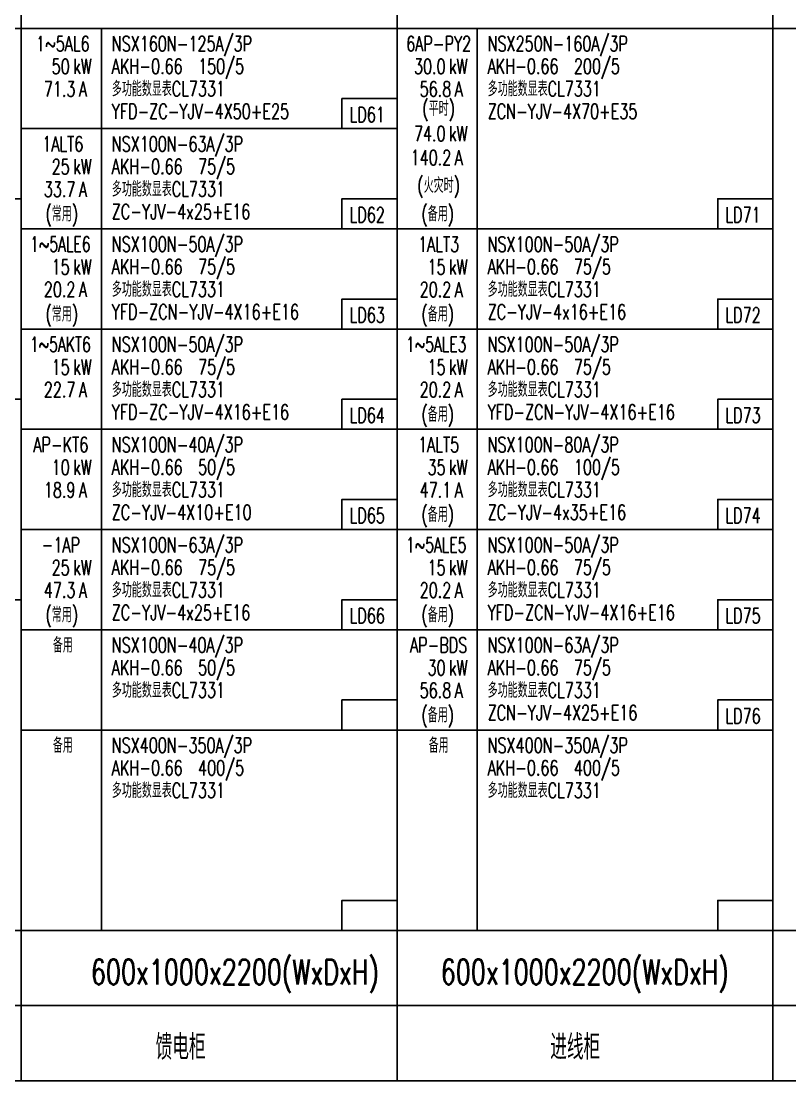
# Model space of a CAD drawing. Extents: x -336391 to 664021, y -458009 to -178412.
# Drawn here: x 499613 to 519245, y -438406 to -411342 of the extents above; entities that cross this region are included whole.
import ezdxf
from ezdxf.enums import TextEntityAlignment as Align

# ---------------------------------------------------------------- set-up
doc = ezdxf.new("R2010")
doc.units = 0
doc.header["$LTSCALE"] = 1000
doc.header["$MEASUREMENT"] = 0
doc.layers.add('电气-文字', color=4, linetype='CONTINUOUS')
doc.styles.add('HZ', font='tjromans.shx', dxfattribs={"width": 0.75, "bigfont": 'tjhztxt.shx'})

msp = doc.modelspace()

# ---------------------------------------------------------------- linework, layer by layer
at = {"layer": '电气-文字'}
for p, q in [((499612.7, -382726), (499612.7, -438406)), ((499612.7, -382726), (499612.7, -438406)), ((499612.7, -382726), (499612.7, -438406)), ((499612.7, -382726), (499612.7, -438406)), ((499612.7, -382726), (499612.7, -438406)), ((499612.7, -382726), (499612.7, -438406)), ((499612.7, -382726), (499612.7, -438406)), ((509212.7, -382726), (509212.7, -438406)), ((518812.7, -382726), (518812.7, -438406)), ((425555.5, -411526), (499612.7, -411526)), ((499612.7, -411526), (528412.7, -411526)), ((501660.7, -411526), (501660.7, -434566)), ((511260.7, -411526), (511260.7, -434566)), ((499612.7, -414086), (509212.7, -414086)), ((499612.7, -416646), (509212.7, -416646)), ((509212.7, -416646), (518812.7, -416646)), ((499612.7, -419206), (509212.7, -419206)), ((509212.7, -419206), (518812.7, -419206)), ((499612.7, -421766), (509212.7, -421766)), ((509212.7, -421766), (518812.7, -421766)), ((499612.7, -424326), (509212.7, -424326)), ((509212.7, -424326), (518812.7, -424326)), ((499612.7, -426886), (509212.7, -426886)), ((509212.7, -426886), (518812.7, -426886)), ((499612.7, -429446), (509212.7, -429446)), ((509212.7, -429446), (518812.7, -429446)), ((425555.5, -434566), (499612.7, -434566)), ((499612.7, -434566), (528412.7, -434566)), ((509212.7, -434566), (518812.7, -434566)), ((425555.5, -436486), (499612.7, -436486)), ((499612.7, -436486), (528412.7, -436486)), ((425555.5, -438406), (499612.7, -438406)), ((499612.7, -438406), (528412.7, -438406))]:
    msp.add_line(p, q, dxfattribs=at)
for points in [[(507804.7, -414086), (507804.7, -413318), (509212.7, -413318)], [(498204.7, -416646), (498204.7, -415878), (499612.7, -415878)], [(507804.7, -416646), (507804.7, -415878), (509212.7, -415878)], [(517404.7, -416646), (517404.7, -415878), (518812.7, -415878)], [(507804.7, -419206), (507804.7, -418438), (509212.7, -418438)], [(517404.7, -419206), (517404.7, -418438), (518812.7, -418438)], [(498204.7, -421766), (498204.7, -420998), (499612.7, -420998)], [(507804.7, -421766), (507804.7, -420998), (509212.7, -420998)], [(517404.7, -421766), (517404.7, -420998), (518812.7, -420998)], [(507804.7, -424326), (507804.7, -423558), (509212.7, -423558)], [(517404.7, -424326), (517404.7, -423558), (518812.7, -423558)], [(498204.7, -426886), (498204.7, -426118), (499612.7, -426118)], [(507804.7, -426886), (507804.7, -426118), (509212.7, -426118)], [(517404.7, -426886), (517404.7, -426118), (518812.7, -426118)], [(507804.7, -429446), (507804.7, -428678), (509212.7, -428678)], [(517404.7, -429446), (517404.7, -428678), (518812.7, -428678)], [(507804.7, -434566), (507804.7, -433798), (509212.7, -433798)], [(517404.7, -434566), (517404.7, -433798), (518812.7, -433798)]]:
    msp.add_lwpolyline(points, dxfattribs=at)

# ---------------------------------------------------------------- texts
at = {"layer": '电气-文字', "style": 'HZ'}
for s, width, p in [('1~5AL6', 0.7, (500676.5, -412108.8)), ('1~5AKT6', 0.68, (500612.7, -419788.8)), ('AP-KT6', 0.7, (500626.3, -422348.8)), ('备用', 0.6, (500676.5, -427468.8)), ('备用', 0.6, (500676.5, -430028.8)), ('备用', 0.6, (510276.5, -430028.8))]:
    msp.add_text(s, height=384, dxfattribs=dict(at, width=width)).set_placement(p, align=Align.CENTER)
at = {"layer": '电气-文字', "style": 'HZ', "width": 0.7}
for s, height, p in [('NSX160N-125A/3P', 384, (501928, -412108.8)), ('kW', 384, (500942.4, -412690.2)), ('AKH-0.66', 384, (501928, -412684.8)), ('150/5', 384, (504131.4, -412684.8)), ('A', 384, (501087.9, -413266.2)), ('多功能数显表CL7331', 384, (501928, -413260.8)), ('YFD-ZC-YJV-4X50+E25', 384, (501928, -413836.8)), ('LD61', 384, (508003, -413919.4)), ('LD62', 384, (508003, -416479.4)), ('LD71', 384, (517603, -416479.4)), ('LD63', 384, (508003, -419039.4)), ('LD72', 384, (517603, -419039.4)), ('NSX100N-50A/3P', 384, (501928, -419788.8)), ('kW', 384, (500942.4, -420370.2)), ('AKH-0.66', 384, (501928, -420364.8)), ('75/5', 384, (504131.4, -420364.8)), ('A', 384, (501087.9, -420946.2)), ('多功能数显表CL7331', 384, (501928, -420940.8)), ('YFD-ZC-YJV-4X16+E16', 384, (501928, -421516.8)), ('LD64', 384, (508003, -421599.4)), ('LD73', 384, (517603, -421599.4)), ('NSX100N-40A/3P', 384, (501928, -422348.8)), ('50/5', 384, (504131.4, -422924.8)), ('kW', 384, (500942.4, -422930.2)), ('AKH-0.66', 384, (501928, -422924.8)), ('A', 384, (501087.9, -423506.2)), ('多功能数显表CL7331', 384, (501928, -423500.8)), ('ZC-YJV-4X10+E10', 384, (501928, -424076.8)), ('LD65', 384, (508003, -424159.4)), ('LD74', 384, (517603, -424159.4)), ('LD66', 384, (508003, -426719.4)), ('LD75', 384, (517603, -426719.4)), ('NSX100N-40A/3P', 384, (501928, -427468.8)), ('50/5', 384, (504131.4, -428044.8)), ('AKH-0.66', 384, (501928, -428044.8)), ('多功能数显表CL7331', 384, (501928, -428620.8)), ('LD76', 384, (517603, -429279.4)), ('NSX400N-350A/3P', 384, (501928, -430028.8)), ('NSX400N-350A/3P', 384, (511528, -430028.8)), ('AKH-0.66', 384, (501928, -430604.8)), ('400/5', 384, (504131.4, -430604.8)), ('AKH-0.66', 384, (511528, -430604.8)), ('400/5', 384, (513731.4, -430604.8)), ('多功能数显表CL7331', 384, (501928, -431180.8)), ('多功能数显表CL7331', 384, (511528, -431180.8)), ('600x1000x2200(WxDxH)', 640, (501394.1, -435945.7)), ('600x1000x2200(WxDxH)', 640, (510330, -435945.7)), ('馈电柜', 640, (503046.7, -437865.7)), ('进线柜', 640, (513126.5, -437865.7))]:
    msp.add_text(s, height=height, dxfattribs=at).set_placement(p)
at = {"layer": '电气-文字', "color": 1, "style": 'HZ'}
for s, width, p in [('6AP-PY2', 0.7, (510276.5, -412108.8)), ('(平时)', 0.7, (510276.5, -413763.5)), ('(火灾时)', 0.7, (510276.5, -415727.4)), ('(备用)', 0.7, (510252.2, -416454.7)), ('1ALT3', 0.7, (510276.5, -417229.8)), ('(备用)', 0.7, (510252.2, -419014.7)), ('1~5ALE3', 0.68, (510212.7, -419788.8)), ('(备用)', 0.7, (510252.2, -421574.7)), ('1ALT5', 0.7, (510276.5, -422348.8)), ('(备用)', 0.7, (510252.2, -424134.7)), ('1~5ALE5', 0.68, (510212.7, -424908.8)), ('(备用)', 0.7, (510252.2, -426694.7)), ('AP-BDS', 0.7, (510276.5, -427468.8)), ('(备用)', 0.7, (510252.2, -429254.7))]:
    msp.add_text(s, height=384, dxfattribs=dict(at, width=width)).set_placement(p, align=Align.CENTER)
at = {"layer": '电气-文字', "color": 1, "style": 'HZ', "width": 0.7}
for s, p in [('NSX250N-160A/3P', (511528, -412108.8)), ('kW', (510542.4, -412690.2)), ('AKH-0.66', (511528, -412684.8)), ('200/5', (513731.4, -412684.8)), ('A', (510687.9, -413266.2)), ('多功能数显表CL7331', (511528, -413260.8)), ('ZCN-YJV-4X70+E35', (511528, -413836.8)), ('kW', (510542.4, -414405.6)), ('A', (510687.9, -415018.1)), ('NSX100N-50A/3P', (511528, -417229.8)), ('kW', (510542.4, -417811.2)), ('AKH-0.66', (511528, -417805.8)), ('75/5', (513731.4, -417805.8)), ('A', (510687.9, -418387.2)), ('多功能数显表CL7331', (511528, -418381.8)), ('ZC-YJV-4x16+E16', (511528, -418957.8)), ('NSX100N-50A/3P', (511528, -419788.8)), ('kW', (510542.4, -420370.2)), ('AKH-0.66', (511528, -420364.8)), ('75/5', (513731.4, -420364.8)), ('A', (510687.9, -420946.2)), ('多功能数显表CL7331', (511528, -420940.8)), ('YFD-ZCN-YJV-4X16+E16', (511528, -421516.8)), ('NSX100N-80A/3P', (511528, -422348.8)), ('100/5', (513731.4, -422924.8)), ('kW', (510542.4, -422930.2)), ('AKH-0.66', (511528, -422924.8)), ('A', (510687.9, -423506.2)), ('多功能数显表CL7331', (511528, -423500.8)), ('ZC-YJV-4x35+E16', (511528, -424076.8)), ('NSX100N-50A/3P', (511528, -424908.8)), ('kW', (510542.4, -425490.2)), ('AKH-0.66', (511528, -425484.8)), ('75/5', (513731.4, -425484.8)), ('A', (510687.9, -426066.2)), ('多功能数显表CL7331', (511528, -426060.8)), ('YFD-ZCN-YJV-4X16+E16', (511528, -426636.8)), ('NSX100N-63A/3P', (511528, -427468.8)), ('75/5', (513731.4, -428044.8)), ('kW', (510542.4, -428050.2)), ('AKH-0.66', (511528, -428044.8)), ('A', (510687.9, -428626.2)), ('多功能数显表CL7331', (511528, -428620.8)), ('ZCN-YJV-4X25+E16', (511528, -429196.8))]:
    msp.add_text(s, height=384, dxfattribs=at).set_placement(p)
at = {"layer": '电气-文字', "style": 'HZ', "width": 0.7}
for s, p in [('50', (500852.6, -412690.2)), ('71.3', (500998.1, -413266.2)), ('15', (500852.6, -420370.2)), ('22.7', (500998.1, -420946.2)), ('10', (500852.6, -422930.2)), ('18.9', (500998.1, -423506.2))]:
    msp.add_text(s, height=384, dxfattribs=at).set_placement(p, align=Align.RIGHT)
at = {"layer": '电气-文字', "color": 1, "style": 'HZ', "width": 0.7}
for s, p in [('30.0', (510452.6, -412690.2)), ('56.8', (510598.1, -413266.2)), ('74.0', (510452.6, -414405.6)), ('140.2', (510598.1, -415018.1)), ('15', (510452.6, -417811.2)), ('20.2', (510598.1, -418387.2)), ('15', (510452.6, -420370.2)), ('20.2', (510598.1, -420946.2)), ('35', (510452.6, -422930.2)), ('47.1', (510598.1, -423506.2)), ('15', (510452.6, -425490.2)), ('20.2', (510598.1, -426066.2)), ('30', (510452.6, -428050.2)), ('56.8', (510598.1, -428626.2))]:
    msp.add_text(s, height=384, dxfattribs=at).set_placement(p, align=Align.RIGHT)
at = {"layer": '电气-文字', "color": 3, "style": 'HZ'}
for s, width, p in [('1ALT6', 0.7, (500676.5, -414668.8)), ('(常用)', 0.7, (500652.2, -416454.7)), ('1~5ALE6', 0.68, (500612.7, -417228.8)), ('(常用)', 0.7, (500652.2, -419014.7)), ('-1AP', 0.7, (500626.3, -424908.8)), ('(常用)', 0.7, (500652.2, -426694.7))]:
    msp.add_text(s, height=384, dxfattribs=dict(at, width=width)).set_placement(p, align=Align.CENTER)
at = {"layer": '电气-文字', "color": 3, "style": 'HZ', "width": 0.7}
for s, p in [('NSX100N-63A/3P', (501928, -414668.8)), ('kW', (500942.4, -415250.2)), ('AKH-0.66', (501928, -415244.8)), ('75/5', (504131.4, -415244.8)), ('多功能数显表CL7331', (501928, -415820.8)), ('A', (501087.9, -415826.2)), ('ZC-YJV-4x25+E16', (501928, -416396.8)), ('NSX100N-50A/3P', (501928, -417228.8)), ('kW', (500942.4, -417810.2)), ('AKH-0.66', (501928, -417804.8)), ('75/5', (504131.4, -417804.8)), ('A', (501087.9, -418386.2)), ('多功能数显表CL7331', (501928, -418380.8)), ('YFD-ZCN-YJV-4X16+E16', (501928, -418956.8)), ('NSX100N-63A/3P', (501928, -424908.8)), ('kW', (500942.4, -425490.2)), ('AKH-0.66', (501928, -425484.8)), ('75/5', (504131.4, -425484.8)), ('A', (501087.9, -426066.2)), ('多功能数显表CL7331', (501928, -426060.8)), ('ZC-YJV-4x25+E16', (501928, -426636.8))]:
    msp.add_text(s, height=384, dxfattribs=at).set_placement(p)
for s, p in [('25', (500852.6, -415250.2)), ('33.7', (500998.1, -415826.2)), ('15', (500852.6, -417810.2)), ('20.2', (500998.1, -418386.2)), ('25', (500852.6, -425490.2)), ('47.3', (500998.1, -426066.2))]:
    msp.add_text(s, height=384, dxfattribs=at).set_placement(p, align=Align.RIGHT)

doc.saveas('drawing.dxf')
